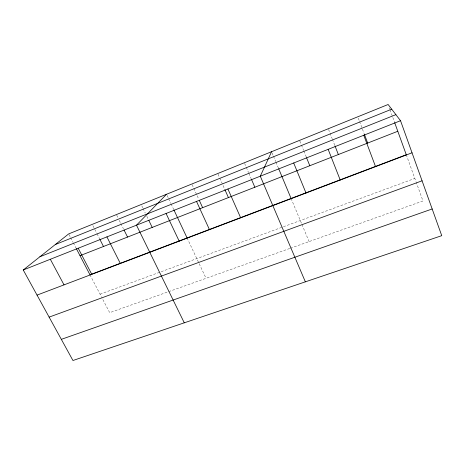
<?xml version="1.0" encoding="UTF-8"?>
<svg xmlns="http://www.w3.org/2000/svg" width="465" height="465" viewBox="0 0 465 465"><rect width="100%" height="100%" fill="white"/><g stroke="black" fill="none" stroke-linecap="round" stroke-linejoin="round"><path stroke-width="0.35" stroke-dasharray="2.33 1.74" d="M100.062 294.176L414.832 178.426M289.724 248.484L109.688 312.666L101.719 297.368M290.393 248.246L422.976 200.973L416.268 182.402M69.012 234.546L70.349 237.104M70.68 237.749L73.011 242.23M73.348 242.87L76.016 247.99M89.972 274.803L101.387 296.728M92.89 225.624L96.743 233.209M97.069 233.837L99.638 238.894M116.721 215.214L117.994 217.789M119.267 220.358L120.54 222.927M120.859 223.566L123.411 228.71M141.796 205.85L142.738 207.809M143.057 208.465L145.266 213.034M146.841 216.301L148.103 218.916M167.162 195.55L168.377 198.131M168.679 198.782L170.806 203.304M171.108 203.949L173.538 209.116M187.081 237.935L206.053 278.308M192.126 184.675L198.729 199.13M218.021 174.172L219.468 177.421M219.753 178.072L224.955 189.772M244.596 163.418L246.02 166.726M246.305 167.388L248.583 172.678M248.868 173.34L251.152 178.63M272.124 153.02L273.217 155.641M273.49 156.298L275.681 161.541M275.954 162.198L278.413 168.092M291.09 198.456L301.68 223.828M301.954 224.485L309.091 241.579M299.832 141.04L301.18 144.377M301.448 145.045L303.604 150.381M303.872 151.044L306.296 157.048M328.552 129.398L332.161 138.657M332.423 139.32L334.742 145.278M358.312 118.127L359.323 120.824M359.579 121.499L364.136 133.624M389.333 107.845L389.815 109.182M390.059 109.85L394.413 121.9M406.271 154.729L416.03 181.739"/><path stroke-width="0.7" d="M271.577 151.712L260.295 176.194L305.36 281.837M166.551 194.254L136.495 225.176L184.274 322.82M23.25 269.985L68.681 233.907L388.124 104.497L400.528 120.708L441.75 235.674L72.947 360.503L23.25 269.985L400.528 120.708M55.259 244.567L391.71 109.188M39.897 256.761L395.895 114.652M80.015 255.674L397.796 131.27M37.043 295.112L412.037 152.799M49.127 317.118L422.075 180.804M61.334 339.351L432.177 208.971M50.336 259.272L64.019 284.871M78.213 248.24L91.779 274.338M76.347 248.63L89.972 274.803L406.271 154.729L394.651 122.568M99.958 239.527L103.492 246.479M106.921 236.883L120.354 263.492M124.045 229.995L127.55 237.063M148.736 220.224L152.206 227.408M166.069 213.476L179.194 241.166M173.84 209.762L187.081 237.935M199.334 200.444L202.635 207.669M196.526 201.426L209.483 229.669M224.955 189.772L228.42 197.579M227.926 188.999L240.684 217.829M251.437 179.292L254.855 187.226M278.692 168.749L291.09 198.456M293.694 162.977L306.017 193.033M306.563 157.716L309.795 165.72M328.162 149.341L340.235 180.048M335.003 145.94L338.351 154.537M364.386 134.298L367.675 143.063M363.752 135.257L375.557 166.644"/></g></svg>
